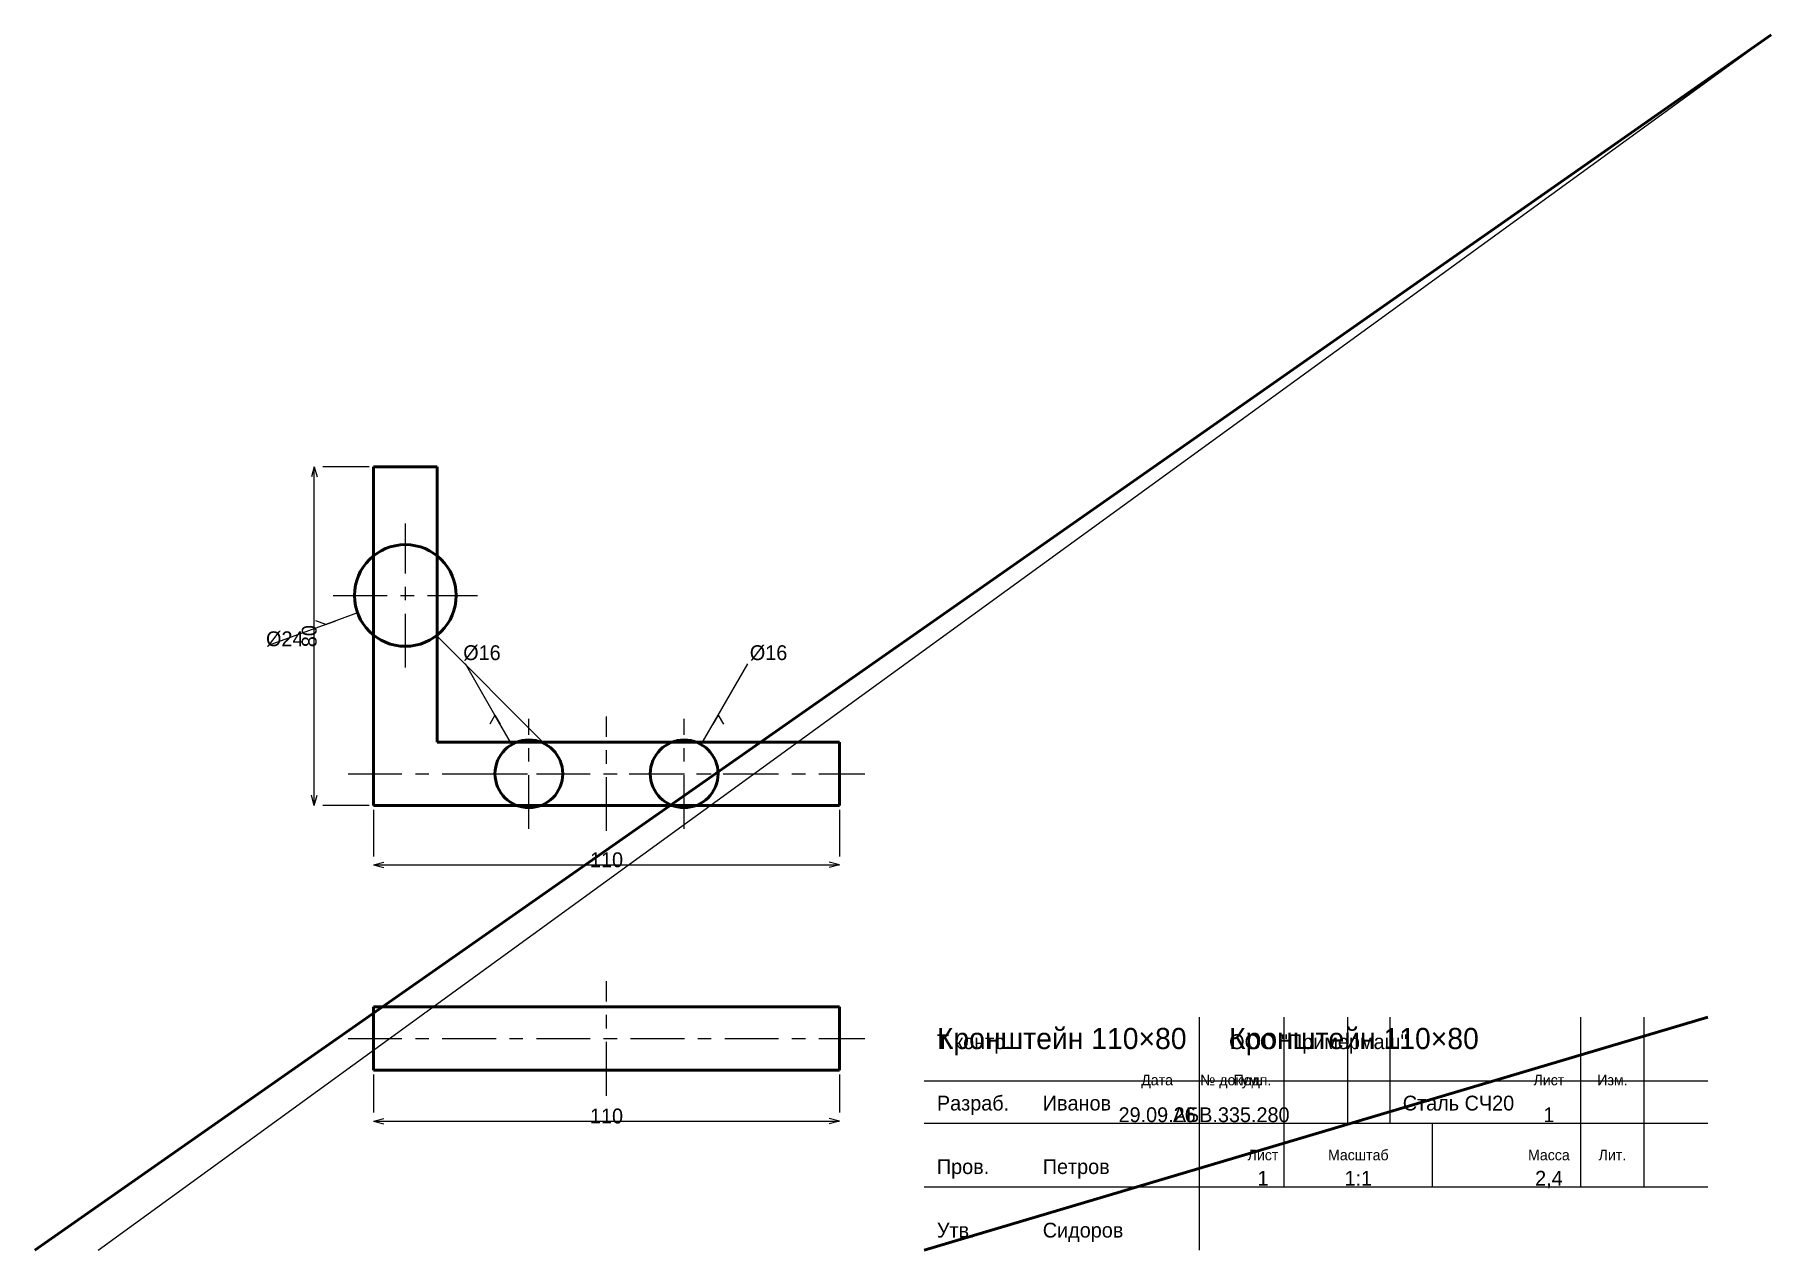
# Model space of a CAD drawing. Header units: millimetres. Extents: x 5 to 415, y 5 to 292.
import ezdxf
from ezdxf.enums import TextEntityAlignment as Align

# ---------------------------------------------------------------- set-up
doc = ezdxf.new("R2010")
doc.units = ezdxf.units.MM
doc.linetypes.add('CENTER', pattern=[22.225, 12.7, -3.175, 3.175, -3.175])
doc.linetypes.add('DASHED', pattern=[9, 6, -3])
for name, color, linetype, lineweight in [('AXIS', 7, 'CENTER', 25), ('DIMS', 7, 'CONTINUOUS', 25), ('MAIN', 7, 'CONTINUOUS', 50), ('TEXT', 7, 'CONTINUOUS', 25), ('THIN', 7, 'CONTINUOUS', 25)]:
    doc.layers.add(name, color=color, linetype=linetype, lineweight=lineweight)

msp = doc.modelspace()

# ---------------------------------------------------------------- linework, layer by layer
at = {"layer": 'AXIS', "linetype": 'CENTER', "lineweight": 25}
for p, q in [((92.5, 142.6), (92.5, 176.6)), ((75.5, 159.6), (109.5, 159.6)), ((121.667, 104.5), (121.667, 130.5)), ((140, 104), (140, 131)), ((158.333, 104.5), (158.333, 130.5)), ((79, 117.5), (201, 117.5)), ((108.667, 117.5), (134.667, 117.5)), ((145.333, 117.5), (171.333, 117.5)), ((140, 41.5), (140, 68.5)), ((79, 55), (201, 55))]:
    msp.add_line(p, q, dxfattribs=at)
at = {"layer": 'DIMS', "linetype": 'CONTINUOUS', "lineweight": 25}
for p, q in [((71, 190), (70.353, 187.585)), ((71, 110), (71, 190)), ((71, 190), (71.647, 187.585)), ((84, 190), (73, 190)), ((73.706, 152.76), (60.55, 147.971)), ((73.706, 152.76), (71.357, 153.615)), ((81.224, 155.496), (73.706, 152.76)), ((73.706, 152.76), (76.055, 153.615)), ((113.667, 131.356), (106.667, 143.481)), ((166.333, 131.356), (173.333, 143.481)), ((113.667, 131.356), (112.417, 129.191)), ((117.667, 124.428), (113.667, 131.356)), ((113.667, 131.356), (114.917, 129.191)), ((162.333, 124.428), (166.333, 131.356)), ((166.333, 131.356), (165.083, 129.191)), ((166.333, 131.356), (167.583, 129.191)), ((71, 110), (70.353, 112.415)), ((71, 110), (71.647, 112.415)), ((84, 110), (73, 110)), ((85, 109), (85, 98)), ((195, 109), (195, 98)), ((85, 96), (87.415, 96.647)), ((85, 96), (195, 96)), ((85, 96), (87.415, 95.353)), ((195, 96), (192.585, 96.647)), ((195, 96), (192.585, 95.353)), ((85, 46.5), (85, 37.5)), ((195, 46.5), (195, 37.5)), ((85, 35.5), (87.415, 36.147)), ((85, 35.5), (195, 35.5)), ((85, 35.5), (87.415, 34.853)), ((195, 35.5), (192.585, 36.147)), ((195, 35.5), (192.585, 34.853))]:
    msp.add_line(p, q, dxfattribs=at)
at = {"layer": 'MAIN', "linetype": 'CONTINUOUS', "lineweight": 50}
for p, q in [((5, 5), (415, 292)), ((100, 190), (85, 190)), ((85, 190), (85, 110)), ((100, 125), (100, 190)), ((195, 125), (100, 125)), ((195, 110), (195, 125)), ((85, 110), (195, 110)), ((85, 62.5), (195, 62.5)), ((85, 47.5), (85, 62.5)), ((195, 47.5), (195, 62.5)), ((215, 5), (400, 60)), ((85, 47.5), (195, 47.5))]:
    msp.add_line(p, q, dxfattribs=at)
for centre, radius in [((92.5, 159.6), 12), ((121.667, 117.5), 8), ((158.333, 117.5), 8)]:
    msp.add_circle(centre, radius, dxfattribs=at)
at = {"layer": 'THIN', "linetype": 'CONTINUOUS', "lineweight": 25}
for p, q in [((20, 5), (415, 292)), ((125, 125), (100, 150)), ((100, 125), (125, 125)), ((280, 5), (280, 60)), ((300, 35), (300, 60)), ((315, 35), (315, 60)), ((325, 35), (325, 60)), ((370, 35), (370, 60)), ((385, 35), (385, 60)), ((215, 45), (400, 45)), ((215, 35), (400, 35)), ((300, 20), (300, 35)), ((335, 20), (335, 35)), ((370, 20), (370, 35)), ((385, 20), (385, 35)), ((215, 20), (400, 20))]:
    msp.add_line(p, q, dxfattribs=at)
at = {"layer": 'THIN', "linetype": 'DASHED', "lineweight": 25}
for p, q in [((113.667, 62.5), (129.667, 62.5)), ((150.333, 62.5), (166.333, 62.5))]:
    msp.add_line(p, q, dxfattribs=at)

# ---------------------------------------------------------------- texts
at = {"layer": 'DIMS', "linetype": 'CONTINUOUS', "lineweight": 25}
msp.add_text('80', height=3.5, rotation=90, dxfattribs=at).set_placement((69.8, 150), align=Align.MIDDLE_CENTER)
for s, p in [('%%c24', (59.611, 147.629)), ('%%c16', (106.167, 144.347)), ('%%c16', (173.833, 144.347))]:
    msp.add_text(s, height=3.5, dxfattribs=at).set_placement(p)
for p in [(140, 97.2), (140, 36.7)]:
    msp.add_text('110', height=3.5, dxfattribs=at).set_placement(p, align=Align.MIDDLE_CENTER)
at = {"layer": 'TEXT', "linetype": 'CONTINUOUS', "lineweight": 25}
for s, height, p in [('Кронштейн 110×80', 5, (218, 52.5)), ('Кронштейн 110×80', 5, (287, 52.5)), ('Т.контр.', 3.5, (218, 52.5)), ('ООО "Примермаш"', 3.5, (287, 52.5)), ('Разраб.', 3.5, (218, 38)), ('Иванов', 3.5, (243, 38)), ('Сталь СЧ20', 3.5, (328, 38)), ('Пров.', 3.5, (218, 23)), ('Петров', 3.5, (243, 23)), ('Утв.', 3.5, (218, 8)), ('Сидоров', 3.5, (243, 8))]:
    msp.add_text(s, height=height, dxfattribs=at).set_placement(p)
for s, height, p in [('Дата', 2.5, (270, 45.2)), ('№ докум.', 2.5, (287.5, 45.2)), ('Подп.', 2.5, (292.5, 45.2)), ('Лист', 2.5, (362.5, 45.2)), ('Изм.', 2.5, (377.5, 45.2)), ('29.09.26', 3.5, (270, 37)), ('АБВ.335.280', 3.5, (287.5, 37)), ('1', 3.5, (362.5, 37)), ('Лист', 2.5, (295, 27.5)), ('Масштаб', 2.5, (317.5, 27.5)), ('Масса', 2.5, (362.5, 27.5)), ('Лит.', 2.5, (377.5, 27.5)), ('1', 3.5, (295, 22)), ('1:1', 3.5, (317.5, 22)), ('2,4', 3.5, (362.5, 22))]:
    msp.add_text(s, height=height, dxfattribs=at).set_placement(p, align=Align.MIDDLE_CENTER)

doc.saveas('drawing.dxf')
